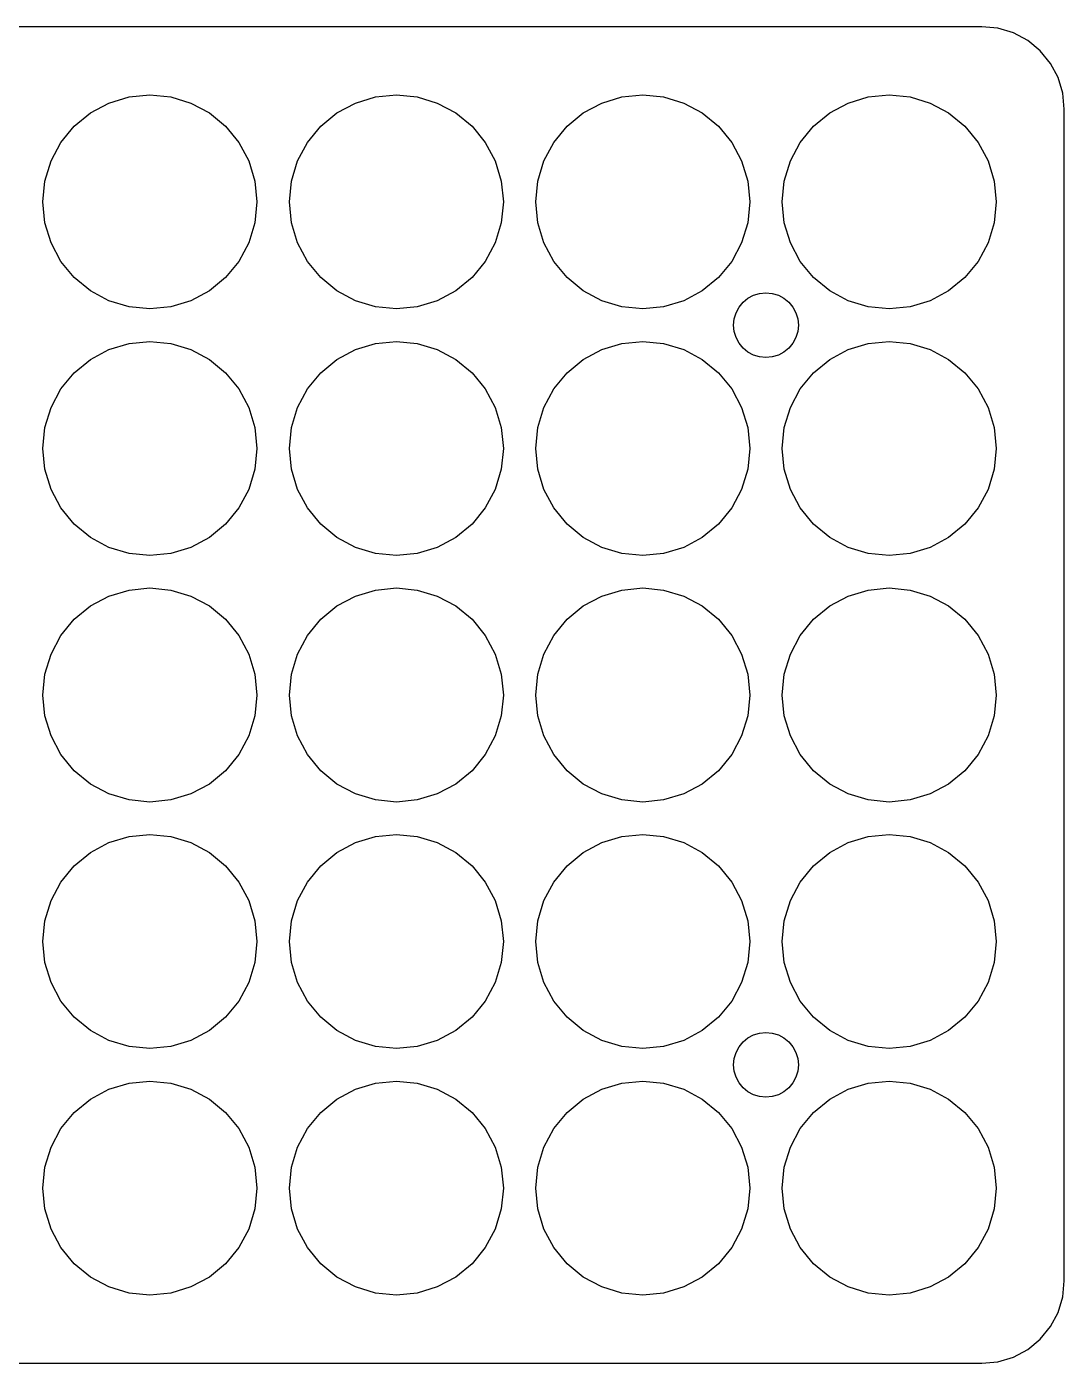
# Model space of a CAD drawing. Header units: metres. Extents: x 0 to 160, y 0 to 324.
# Drawn here: x 80 to 160, y 110.5 to 213.5 of the extents above; entities that cross this region are included whole.
import ezdxf

# ---------------------------------------------------------------- set-up
doc = ezdxf.new("R2010")
doc.units = ezdxf.units.M

msp = doc.modelspace()

# ---------------------------------------------------------------- linework, layer by layer
for p, q in [((153.65, 213.5), (6.35, 213.5)), ((154.889, 213.378), (153.65, 213.5)), ((156.08, 213.017), (154.889, 213.378)), ((157.178, 212.43), (156.08, 213.017)), ((158.14, 211.64), (157.178, 212.43)), ((158.93, 210.678), (158.14, 211.64)), ((159.517, 209.58), (158.93, 210.678)), ((159.878, 208.389), (159.517, 209.58)), ((86.3429, 207.622), (87.8905, 208.091)), ((87.8905, 208.091), (89.5, 208.25)), ((89.5, 208.25), (91.1095, 208.091)), ((91.1095, 208.091), (92.6571, 207.622)), ((105.343, 207.622), (106.891, 208.091)), ((106.891, 208.091), (108.5, 208.25)), ((108.5, 208.25), (110.109, 208.091)), ((110.109, 208.091), (111.657, 207.622)), ((124.343, 207.622), (125.891, 208.091)), ((125.891, 208.091), (127.5, 208.25)), ((127.5, 208.25), (129.109, 208.091)), ((129.109, 208.091), (130.657, 207.622)), ((143.343, 207.622), (144.891, 208.091)), ((144.891, 208.091), (146.5, 208.25)), ((146.5, 208.25), (148.109, 208.091)), ((148.109, 208.091), (149.657, 207.622)), ((160, 207.15), (159.878, 208.389)), ((84.9165, 206.86), (86.3429, 207.622)), ((92.6571, 207.622), (94.0835, 206.86)), ((103.917, 206.86), (105.343, 207.622)), ((111.657, 207.622), (113.083, 206.86)), ((122.917, 206.86), (124.343, 207.622)), ((130.657, 207.622), (132.083, 206.86)), ((141.917, 206.86), (143.343, 207.622)), ((149.657, 207.622), (151.083, 206.86)), ((160, 116.85), (160, 207.15)), ((83.6664, 205.834), (84.9165, 206.86)), ((94.0835, 206.86), (95.3336, 205.834)), ((102.666, 205.834), (103.917, 206.86)), ((113.083, 206.86), (114.334, 205.834)), ((121.666, 205.834), (122.917, 206.86)), ((132.083, 206.86), (133.334, 205.834)), ((140.666, 205.834), (141.917, 206.86)), ((151.083, 206.86), (152.334, 205.834)), ((82.6404, 204.583), (83.6664, 205.834)), ((95.3336, 205.834), (96.3596, 204.583)), ((101.64, 204.583), (102.666, 205.834)), ((114.334, 205.834), (115.36, 204.583)), ((120.64, 204.583), (121.666, 205.834)), ((133.334, 205.834), (134.36, 204.583)), ((139.64, 204.583), (140.666, 205.834)), ((152.334, 205.834), (153.36, 204.583)), ((81.878, 203.157), (82.6404, 204.583)), ((96.3596, 204.583), (97.122, 203.157)), ((100.878, 203.157), (101.64, 204.583)), ((115.36, 204.583), (116.122, 203.157)), ((119.878, 203.157), (120.64, 204.583)), ((134.36, 204.583), (135.122, 203.157)), ((138.878, 203.157), (139.64, 204.583)), ((153.36, 204.583), (154.122, 203.157)), ((81.4085, 201.609), (81.878, 203.157)), ((97.122, 203.157), (97.5915, 201.609)), ((100.409, 201.609), (100.878, 203.157)), ((116.122, 203.157), (116.591, 201.609)), ((119.409, 201.609), (119.878, 203.157)), ((135.122, 203.157), (135.591, 201.609)), ((138.409, 201.609), (138.878, 203.157)), ((154.122, 203.157), (154.591, 201.609)), ((81.25, 200), (81.4085, 201.609)), ((97.5915, 201.609), (97.75, 200)), ((100.25, 200), (100.409, 201.609)), ((116.591, 201.609), (116.75, 200)), ((119.25, 200), (119.409, 201.609)), ((135.591, 201.609), (135.75, 200)), ((138.25, 200), (138.409, 201.609)), ((154.591, 201.609), (154.75, 200)), ((81.4085, 198.391), (81.25, 200)), ((97.75, 200), (97.5915, 198.391)), ((100.409, 198.391), (100.25, 200)), ((116.75, 200), (116.591, 198.391)), ((119.409, 198.391), (119.25, 200)), ((135.75, 200), (135.591, 198.391)), ((138.409, 198.391), (138.25, 200)), ((154.75, 200), (154.591, 198.391)), ((81.878, 196.843), (81.4085, 198.391)), ((97.5915, 198.391), (97.122, 196.843)), ((100.878, 196.843), (100.409, 198.391)), ((116.591, 198.391), (116.122, 196.843)), ((119.878, 196.843), (119.409, 198.391)), ((135.591, 198.391), (135.122, 196.843)), ((138.878, 196.843), (138.409, 198.391)), ((154.591, 198.391), (154.122, 196.843)), ((82.6404, 195.417), (81.878, 196.843)), ((97.122, 196.843), (96.3596, 195.417)), ((101.64, 195.417), (100.878, 196.843)), ((116.122, 196.843), (115.36, 195.417)), ((120.64, 195.417), (119.878, 196.843)), ((135.122, 196.843), (134.36, 195.417)), ((139.64, 195.417), (138.878, 196.843)), ((154.122, 196.843), (153.36, 195.417)), ((83.6664, 194.166), (82.6404, 195.417)), ((96.3596, 195.417), (95.3336, 194.166)), ((102.666, 194.166), (101.64, 195.417)), ((115.36, 195.417), (114.334, 194.166)), ((121.666, 194.166), (120.64, 195.417)), ((134.36, 195.417), (133.334, 194.166)), ((140.666, 194.166), (139.64, 195.417)), ((153.36, 195.417), (152.334, 194.166)), ((84.9165, 193.14), (83.6664, 194.166)), ((95.3336, 194.166), (94.0835, 193.14)), ((103.917, 193.14), (102.666, 194.166)), ((114.334, 194.166), (113.083, 193.14)), ((122.917, 193.14), (121.666, 194.166)), ((133.334, 194.166), (132.083, 193.14)), ((141.917, 193.14), (140.666, 194.166)), ((152.334, 194.166), (151.083, 193.14)), ((86.3429, 192.378), (84.9165, 193.14)), ((94.0835, 193.14), (92.6571, 192.378)), ((105.343, 192.378), (103.917, 193.14)), ((113.083, 193.14), (111.657, 192.378)), ((124.343, 192.378), (122.917, 193.14)), ((132.083, 193.14), (130.657, 192.378)), ((135.611, 192.579), (136.043, 192.81)), ((136.043, 192.81), (136.512, 192.952)), ((136.512, 192.952), (137, 193)), ((137, 193), (137.488, 192.952)), ((137.488, 192.952), (137.957, 192.81)), ((137.957, 192.81), (138.389, 192.579)), ((143.343, 192.378), (141.917, 193.14)), ((151.083, 193.14), (149.657, 192.378)), ((87.8905, 191.909), (86.3429, 192.378)), ((89.5, 191.75), (87.8905, 191.909)), ((91.1095, 191.909), (89.5, 191.75)), ((92.6571, 192.378), (91.1095, 191.909)), ((106.891, 191.909), (105.343, 192.378)), ((108.5, 191.75), (106.891, 191.909)), ((110.109, 191.909), (108.5, 191.75)), ((111.657, 192.378), (110.109, 191.909)), ((125.891, 191.909), (124.343, 192.378)), ((127.5, 191.75), (125.891, 191.909)), ((129.109, 191.909), (127.5, 191.75)), ((130.657, 192.378), (129.109, 191.909)), ((134.69, 191.457), (134.921, 191.889)), ((134.921, 191.889), (135.232, 192.268)), ((135.232, 192.268), (135.611, 192.579)), ((138.389, 192.579), (138.768, 192.268)), ((138.768, 192.268), (139.079, 191.889)), ((139.079, 191.889), (139.31, 191.457)), ((144.891, 191.909), (143.343, 192.378)), ((146.5, 191.75), (144.891, 191.909)), ((148.109, 191.909), (146.5, 191.75)), ((149.657, 192.378), (148.109, 191.909)), ((134.5, 190.5), (134.548, 190.988)), ((134.548, 190.988), (134.69, 191.457)), ((139.31, 191.457), (139.452, 190.988)), ((139.452, 190.988), (139.5, 190.5)), ((134.548, 190.012), (134.5, 190.5)), ((134.69, 189.543), (134.548, 190.012)), ((134.921, 189.111), (134.69, 189.543)), ((139.31, 189.543), (139.079, 189.111)), ((139.452, 190.012), (139.31, 189.543)), ((139.5, 190.5), (139.452, 190.012)), ((84.9165, 187.86), (86.3429, 188.622)), ((86.3429, 188.622), (87.8905, 189.091)), ((87.8905, 189.091), (89.5, 189.25)), ((89.5, 189.25), (91.1095, 189.091)), ((91.1095, 189.091), (92.6571, 188.622)), ((92.6571, 188.622), (94.0835, 187.86)), ((103.917, 187.86), (105.343, 188.622)), ((105.343, 188.622), (106.891, 189.091)), ((106.891, 189.091), (108.5, 189.25)), ((108.5, 189.25), (110.109, 189.091)), ((110.109, 189.091), (111.657, 188.622)), ((111.657, 188.622), (113.083, 187.86)), ((122.917, 187.86), (124.343, 188.622)), ((124.343, 188.622), (125.891, 189.091)), ((125.891, 189.091), (127.5, 189.25)), ((127.5, 189.25), (129.109, 189.091)), ((129.109, 189.091), (130.657, 188.622)), ((130.657, 188.622), (132.083, 187.86)), ((135.232, 188.732), (134.921, 189.111)), ((135.611, 188.421), (135.232, 188.732)), ((138.768, 188.732), (138.389, 188.421)), ((139.079, 189.111), (138.768, 188.732)), ((141.917, 187.86), (143.343, 188.622)), ((143.343, 188.622), (144.891, 189.091)), ((144.891, 189.091), (146.5, 189.25)), ((146.5, 189.25), (148.109, 189.091)), ((148.109, 189.091), (149.657, 188.622)), ((149.657, 188.622), (151.083, 187.86)), ((83.6664, 186.834), (84.9165, 187.86)), ((94.0835, 187.86), (95.3336, 186.834)), ((102.666, 186.834), (103.917, 187.86)), ((113.083, 187.86), (114.334, 186.834)), ((121.666, 186.834), (122.917, 187.86)), ((132.083, 187.86), (133.334, 186.834)), ((136.043, 188.19), (135.611, 188.421)), ((136.512, 188.048), (136.043, 188.19)), ((137, 188), (136.512, 188.048)), ((137.488, 188.048), (137, 188)), ((137.957, 188.19), (137.488, 188.048)), ((138.389, 188.421), (137.957, 188.19)), ((140.666, 186.834), (141.917, 187.86)), ((151.083, 187.86), (152.334, 186.834)), ((82.6404, 185.583), (83.6664, 186.834)), ((95.3336, 186.834), (96.3596, 185.583)), ((101.64, 185.583), (102.666, 186.834)), ((114.334, 186.834), (115.36, 185.583)), ((120.64, 185.583), (121.666, 186.834)), ((133.334, 186.834), (134.36, 185.583)), ((139.64, 185.583), (140.666, 186.834)), ((152.334, 186.834), (153.36, 185.583)), ((81.878, 184.157), (82.6404, 185.583)), ((96.3596, 185.583), (97.122, 184.157)), ((100.878, 184.157), (101.64, 185.583)), ((115.36, 185.583), (116.122, 184.157)), ((119.878, 184.157), (120.64, 185.583)), ((134.36, 185.583), (135.122, 184.157)), ((138.878, 184.157), (139.64, 185.583)), ((153.36, 185.583), (154.122, 184.157)), ((81.4085, 182.609), (81.878, 184.157)), ((97.122, 184.157), (97.5915, 182.609)), ((100.409, 182.609), (100.878, 184.157)), ((116.122, 184.157), (116.591, 182.609)), ((119.409, 182.609), (119.878, 184.157)), ((135.122, 184.157), (135.591, 182.609)), ((138.409, 182.609), (138.878, 184.157)), ((154.122, 184.157), (154.591, 182.609)), ((81.25, 181), (81.4085, 182.609)), ((97.5915, 182.609), (97.75, 181)), ((100.25, 181), (100.409, 182.609)), ((116.591, 182.609), (116.75, 181)), ((119.25, 181), (119.409, 182.609)), ((135.591, 182.609), (135.75, 181)), ((138.25, 181), (138.409, 182.609)), ((154.591, 182.609), (154.75, 181)), ((81.4085, 179.391), (81.25, 181)), ((97.75, 181), (97.5915, 179.391)), ((100.409, 179.391), (100.25, 181)), ((116.75, 181), (116.591, 179.391)), ((119.409, 179.391), (119.25, 181)), ((135.75, 181), (135.591, 179.391)), ((138.409, 179.391), (138.25, 181)), ((154.75, 181), (154.591, 179.391)), ((81.878, 177.843), (81.4085, 179.391)), ((97.5915, 179.391), (97.122, 177.843)), ((100.878, 177.843), (100.409, 179.391)), ((116.591, 179.391), (116.122, 177.843)), ((119.878, 177.843), (119.409, 179.391)), ((135.591, 179.391), (135.122, 177.843)), ((138.878, 177.843), (138.409, 179.391)), ((154.591, 179.391), (154.122, 177.843)), ((82.6404, 176.417), (81.878, 177.843)), ((97.122, 177.843), (96.3596, 176.417)), ((101.64, 176.417), (100.878, 177.843)), ((116.122, 177.843), (115.36, 176.417)), ((120.64, 176.417), (119.878, 177.843)), ((135.122, 177.843), (134.36, 176.417)), ((139.64, 176.417), (138.878, 177.843)), ((154.122, 177.843), (153.36, 176.417)), ((83.6664, 175.166), (82.6404, 176.417)), ((96.3596, 176.417), (95.3336, 175.166)), ((102.666, 175.166), (101.64, 176.417)), ((115.36, 176.417), (114.334, 175.166)), ((121.666, 175.166), (120.64, 176.417)), ((134.36, 176.417), (133.334, 175.166)), ((140.666, 175.166), (139.64, 176.417)), ((153.36, 176.417), (152.334, 175.166)), ((84.9165, 174.14), (83.6664, 175.166)), ((95.3336, 175.166), (94.0835, 174.14)), ((103.917, 174.14), (102.666, 175.166)), ((114.334, 175.166), (113.083, 174.14)), ((122.917, 174.14), (121.666, 175.166)), ((133.334, 175.166), (132.083, 174.14)), ((141.917, 174.14), (140.666, 175.166)), ((152.334, 175.166), (151.083, 174.14)), ((86.3429, 173.378), (84.9165, 174.14)), ((94.0835, 174.14), (92.6571, 173.378)), ((105.343, 173.378), (103.917, 174.14)), ((113.083, 174.14), (111.657, 173.378)), ((124.343, 173.378), (122.917, 174.14)), ((132.083, 174.14), (130.657, 173.378)), ((143.343, 173.378), (141.917, 174.14)), ((151.083, 174.14), (149.657, 173.378)), ((87.8905, 172.909), (86.3429, 173.378)), ((92.6571, 173.378), (91.1095, 172.909)), ((106.891, 172.909), (105.343, 173.378)), ((111.657, 173.378), (110.109, 172.909)), ((125.891, 172.909), (124.343, 173.378)), ((130.657, 173.378), (129.109, 172.909)), ((144.891, 172.909), (143.343, 173.378)), ((149.657, 173.378), (148.109, 172.909)), ((89.5, 172.75), (87.8905, 172.909)), ((91.1095, 172.909), (89.5, 172.75)), ((108.5, 172.75), (106.891, 172.909)), ((110.109, 172.909), (108.5, 172.75)), ((127.5, 172.75), (125.891, 172.909)), ((129.109, 172.909), (127.5, 172.75)), ((146.5, 172.75), (144.891, 172.909)), ((148.109, 172.909), (146.5, 172.75)), ((86.3429, 169.622), (87.8905, 170.091)), ((87.8905, 170.091), (89.5, 170.25)), ((89.5, 170.25), (91.1095, 170.091)), ((91.1095, 170.091), (92.6571, 169.622)), ((105.343, 169.622), (106.891, 170.091)), ((106.891, 170.091), (108.5, 170.25)), ((108.5, 170.25), (110.109, 170.091)), ((110.109, 170.091), (111.657, 169.622)), ((124.343, 169.622), (125.891, 170.091)), ((125.891, 170.091), (127.5, 170.25)), ((127.5, 170.25), (129.109, 170.091)), ((129.109, 170.091), (130.657, 169.622)), ((143.343, 169.622), (144.891, 170.091)), ((144.891, 170.091), (146.5, 170.25)), ((146.5, 170.25), (148.109, 170.091)), ((148.109, 170.091), (149.657, 169.622)), ((84.9165, 168.86), (86.3429, 169.622)), ((92.6571, 169.622), (94.0835, 168.86)), ((103.917, 168.86), (105.343, 169.622)), ((111.657, 169.622), (113.083, 168.86)), ((122.917, 168.86), (124.343, 169.622)), ((130.657, 169.622), (132.083, 168.86)), ((141.917, 168.86), (143.343, 169.622)), ((149.657, 169.622), (151.083, 168.86)), ((83.6664, 167.834), (84.9165, 168.86)), ((94.0835, 168.86), (95.3336, 167.834)), ((102.666, 167.834), (103.917, 168.86)), ((113.083, 168.86), (114.334, 167.834)), ((121.666, 167.834), (122.917, 168.86)), ((132.083, 168.86), (133.334, 167.834)), ((140.666, 167.834), (141.917, 168.86)), ((151.083, 168.86), (152.334, 167.834)), ((82.6404, 166.583), (83.6664, 167.834)), ((95.3336, 167.834), (96.3596, 166.583)), ((101.64, 166.583), (102.666, 167.834)), ((114.334, 167.834), (115.36, 166.583)), ((120.64, 166.583), (121.666, 167.834)), ((133.334, 167.834), (134.36, 166.583)), ((139.64, 166.583), (140.666, 167.834)), ((152.334, 167.834), (153.36, 166.583)), ((81.878, 165.157), (82.6404, 166.583)), ((96.3596, 166.583), (97.122, 165.157)), ((100.878, 165.157), (101.64, 166.583)), ((115.36, 166.583), (116.122, 165.157)), ((119.878, 165.157), (120.64, 166.583)), ((134.36, 166.583), (135.122, 165.157)), ((138.878, 165.157), (139.64, 166.583)), ((153.36, 166.583), (154.122, 165.157)), ((81.4085, 163.609), (81.878, 165.157)), ((97.122, 165.157), (97.5915, 163.609)), ((100.409, 163.609), (100.878, 165.157)), ((116.122, 165.157), (116.591, 163.609)), ((119.409, 163.609), (119.878, 165.157)), ((135.122, 165.157), (135.591, 163.609)), ((138.409, 163.609), (138.878, 165.157)), ((154.122, 165.157), (154.591, 163.609)), ((81.25, 162), (81.4085, 163.609)), ((97.5915, 163.609), (97.75, 162)), ((100.25, 162), (100.409, 163.609)), ((116.591, 163.609), (116.75, 162)), ((119.25, 162), (119.409, 163.609)), ((135.591, 163.609), (135.75, 162)), ((138.25, 162), (138.409, 163.609)), ((154.591, 163.609), (154.75, 162)), ((81.4085, 160.391), (81.25, 162)), ((97.75, 162), (97.5915, 160.391)), ((100.409, 160.391), (100.25, 162)), ((116.75, 162), (116.591, 160.391)), ((119.409, 160.391), (119.25, 162)), ((135.75, 162), (135.591, 160.391)), ((138.409, 160.391), (138.25, 162)), ((154.75, 162), (154.591, 160.391)), ((81.878, 158.843), (81.4085, 160.391)), ((97.5915, 160.391), (97.122, 158.843)), ((100.878, 158.843), (100.409, 160.391)), ((116.591, 160.391), (116.122, 158.843)), ((119.878, 158.843), (119.409, 160.391)), ((135.591, 160.391), (135.122, 158.843)), ((138.878, 158.843), (138.409, 160.391)), ((154.591, 160.391), (154.122, 158.843)), ((82.6404, 157.417), (81.878, 158.843)), ((97.122, 158.843), (96.3596, 157.417)), ((101.64, 157.417), (100.878, 158.843)), ((116.122, 158.843), (115.36, 157.417)), ((120.64, 157.417), (119.878, 158.843)), ((135.122, 158.843), (134.36, 157.417)), ((139.64, 157.417), (138.878, 158.843)), ((154.122, 158.843), (153.36, 157.417)), ((83.6664, 156.166), (82.6404, 157.417)), ((96.3596, 157.417), (95.3336, 156.166)), ((102.666, 156.166), (101.64, 157.417)), ((115.36, 157.417), (114.334, 156.166)), ((121.666, 156.166), (120.64, 157.417)), ((134.36, 157.417), (133.334, 156.166)), ((140.666, 156.166), (139.64, 157.417)), ((153.36, 157.417), (152.334, 156.166)), ((84.9165, 155.14), (83.6664, 156.166)), ((95.3336, 156.166), (94.0835, 155.14)), ((103.917, 155.14), (102.666, 156.166)), ((114.334, 156.166), (113.083, 155.14)), ((122.917, 155.14), (121.666, 156.166)), ((133.334, 156.166), (132.083, 155.14)), ((141.917, 155.14), (140.666, 156.166)), ((152.334, 156.166), (151.083, 155.14)), ((86.3429, 154.378), (84.9165, 155.14)), ((94.0835, 155.14), (92.6571, 154.378)), ((105.343, 154.378), (103.917, 155.14)), ((113.083, 155.14), (111.657, 154.378)), ((124.343, 154.378), (122.917, 155.14)), ((132.083, 155.14), (130.657, 154.378)), ((143.343, 154.378), (141.917, 155.14)), ((151.083, 155.14), (149.657, 154.378)), ((87.8905, 153.909), (86.3429, 154.378)), ((89.5, 153.75), (87.8905, 153.909)), ((91.1095, 153.909), (89.5, 153.75)), ((92.6571, 154.378), (91.1095, 153.909)), ((106.891, 153.909), (105.343, 154.378)), ((108.5, 153.75), (106.891, 153.909)), ((110.109, 153.909), (108.5, 153.75)), ((111.657, 154.378), (110.109, 153.909)), ((125.891, 153.909), (124.343, 154.378)), ((127.5, 153.75), (125.891, 153.909)), ((129.109, 153.909), (127.5, 153.75)), ((130.657, 154.378), (129.109, 153.909)), ((144.891, 153.909), (143.343, 154.378)), ((146.5, 153.75), (144.891, 153.909)), ((148.109, 153.909), (146.5, 153.75)), ((149.657, 154.378), (148.109, 153.909)), ((84.9165, 149.86), (86.3429, 150.622)), ((86.3429, 150.622), (87.8905, 151.091)), ((87.8905, 151.091), (89.5, 151.25)), ((89.5, 151.25), (91.1095, 151.091)), ((91.1095, 151.091), (92.6571, 150.622)), ((92.6571, 150.622), (94.0835, 149.86)), ((103.917, 149.86), (105.343, 150.622)), ((105.343, 150.622), (106.891, 151.091)), ((106.891, 151.091), (108.5, 151.25)), ((108.5, 151.25), (110.109, 151.091)), ((110.109, 151.091), (111.657, 150.622)), ((111.657, 150.622), (113.083, 149.86)), ((122.917, 149.86), (124.343, 150.622)), ((124.343, 150.622), (125.891, 151.091)), ((125.891, 151.091), (127.5, 151.25)), ((127.5, 151.25), (129.109, 151.091)), ((129.109, 151.091), (130.657, 150.622)), ((130.657, 150.622), (132.083, 149.86)), ((141.917, 149.86), (143.343, 150.622)), ((143.343, 150.622), (144.891, 151.091)), ((144.891, 151.091), (146.5, 151.25)), ((146.5, 151.25), (148.109, 151.091)), ((148.109, 151.091), (149.657, 150.622)), ((149.657, 150.622), (151.083, 149.86)), ((83.6664, 148.834), (84.9165, 149.86)), ((94.0835, 149.86), (95.3336, 148.834)), ((102.666, 148.834), (103.917, 149.86)), ((113.083, 149.86), (114.334, 148.834)), ((121.666, 148.834), (122.917, 149.86)), ((132.083, 149.86), (133.334, 148.834)), ((140.666, 148.834), (141.917, 149.86)), ((151.083, 149.86), (152.334, 148.834)), ((82.6404, 147.583), (83.6664, 148.834)), ((95.3336, 148.834), (96.3596, 147.583)), ((101.64, 147.583), (102.666, 148.834)), ((114.334, 148.834), (115.36, 147.583)), ((120.64, 147.583), (121.666, 148.834)), ((133.334, 148.834), (134.36, 147.583)), ((139.64, 147.583), (140.666, 148.834)), ((152.334, 148.834), (153.36, 147.583)), ((81.878, 146.157), (82.6404, 147.583)), ((96.3596, 147.583), (97.122, 146.157)), ((100.878, 146.157), (101.64, 147.583)), ((115.36, 147.583), (116.122, 146.157)), ((119.878, 146.157), (120.64, 147.583)), ((134.36, 147.583), (135.122, 146.157)), ((138.878, 146.157), (139.64, 147.583)), ((153.36, 147.583), (154.122, 146.157)), ((81.4085, 144.609), (81.878, 146.157)), ((97.122, 146.157), (97.5915, 144.609)), ((100.409, 144.609), (100.878, 146.157)), ((116.122, 146.157), (116.591, 144.609)), ((119.409, 144.609), (119.878, 146.157)), ((135.122, 146.157), (135.591, 144.609)), ((138.409, 144.609), (138.878, 146.157)), ((154.122, 146.157), (154.591, 144.609)), ((81.25, 143), (81.4085, 144.609)), ((97.5915, 144.609), (97.75, 143)), ((100.25, 143), (100.409, 144.609)), ((116.591, 144.609), (116.75, 143)), ((119.25, 143), (119.409, 144.609)), ((135.591, 144.609), (135.75, 143)), ((138.25, 143), (138.409, 144.609)), ((154.591, 144.609), (154.75, 143)), ((81.4085, 141.391), (81.25, 143)), ((97.75, 143), (97.5915, 141.391)), ((100.409, 141.391), (100.25, 143)), ((116.75, 143), (116.591, 141.391)), ((119.409, 141.391), (119.25, 143)), ((135.75, 143), (135.591, 141.391)), ((138.409, 141.391), (138.25, 143)), ((154.75, 143), (154.591, 141.391)), ((81.878, 139.843), (81.4085, 141.391)), ((97.5915, 141.391), (97.122, 139.843)), ((100.878, 139.843), (100.409, 141.391)), ((116.591, 141.391), (116.122, 139.843)), ((119.878, 139.843), (119.409, 141.391)), ((135.591, 141.391), (135.122, 139.843)), ((138.878, 139.843), (138.409, 141.391)), ((154.591, 141.391), (154.122, 139.843)), ((82.6404, 138.417), (81.878, 139.843)), ((97.122, 139.843), (96.3596, 138.417)), ((101.64, 138.417), (100.878, 139.843)), ((116.122, 139.843), (115.36, 138.417)), ((120.64, 138.417), (119.878, 139.843)), ((135.122, 139.843), (134.36, 138.417)), ((139.64, 138.417), (138.878, 139.843)), ((154.122, 139.843), (153.36, 138.417)), ((83.6664, 137.166), (82.6404, 138.417)), ((96.3596, 138.417), (95.3336, 137.166)), ((102.666, 137.166), (101.64, 138.417)), ((115.36, 138.417), (114.334, 137.166)), ((121.666, 137.166), (120.64, 138.417)), ((134.36, 138.417), (133.334, 137.166)), ((140.666, 137.166), (139.64, 138.417)), ((153.36, 138.417), (152.334, 137.166)), ((84.9165, 136.14), (83.6664, 137.166)), ((95.3336, 137.166), (94.0835, 136.14)), ((103.917, 136.14), (102.666, 137.166)), ((114.334, 137.166), (113.083, 136.14)), ((122.917, 136.14), (121.666, 137.166)), ((133.334, 137.166), (132.083, 136.14)), ((141.917, 136.14), (140.666, 137.166)), ((152.334, 137.166), (151.083, 136.14)), ((86.3429, 135.378), (84.9165, 136.14)), ((94.0835, 136.14), (92.6571, 135.378)), ((105.343, 135.378), (103.917, 136.14)), ((113.083, 136.14), (111.657, 135.378)), ((124.343, 135.378), (122.917, 136.14)), ((132.083, 136.14), (130.657, 135.378)), ((136.512, 135.952), (137, 136)), ((137, 136), (137.488, 135.952)), ((143.343, 135.378), (141.917, 136.14)), ((151.083, 136.14), (149.657, 135.378)), ((87.8905, 134.909), (86.3429, 135.378)), ((92.6571, 135.378), (91.1095, 134.909)), ((106.891, 134.909), (105.343, 135.378)), ((111.657, 135.378), (110.109, 134.909)), ((125.891, 134.909), (124.343, 135.378)), ((130.657, 135.378), (129.109, 134.909)), ((134.921, 134.889), (135.232, 135.268)), ((135.232, 135.268), (135.611, 135.579)), ((135.611, 135.579), (136.043, 135.81)), ((136.043, 135.81), (136.512, 135.952)), ((137.488, 135.952), (137.957, 135.81)), ((137.957, 135.81), (138.389, 135.579)), ((138.389, 135.579), (138.768, 135.268)), ((138.768, 135.268), (139.079, 134.889)), ((144.891, 134.909), (143.343, 135.378)), ((149.657, 135.378), (148.109, 134.909)), ((89.5, 134.75), (87.8905, 134.909)), ((91.1095, 134.909), (89.5, 134.75)), ((108.5, 134.75), (106.891, 134.909)), ((110.109, 134.909), (108.5, 134.75)), ((127.5, 134.75), (125.891, 134.909)), ((129.109, 134.909), (127.5, 134.75)), ((134.5, 133.5), (134.548, 133.988)), ((134.548, 133.988), (134.69, 134.457)), ((134.69, 134.457), (134.921, 134.889)), ((139.079, 134.889), (139.31, 134.457)), ((139.31, 134.457), (139.452, 133.988)), ((139.452, 133.988), (139.5, 133.5)), ((146.5, 134.75), (144.891, 134.909)), ((148.109, 134.909), (146.5, 134.75)), ((134.548, 133.012), (134.5, 133.5)), ((134.69, 132.543), (134.548, 133.012)), ((139.452, 133.012), (139.31, 132.543)), ((139.5, 133.5), (139.452, 133.012)), ((86.3429, 131.622), (87.8905, 132.091)), ((87.8905, 132.091), (89.5, 132.25)), ((89.5, 132.25), (91.1095, 132.091)), ((91.1095, 132.091), (92.6571, 131.622)), ((105.343, 131.622), (106.891, 132.091)), ((106.891, 132.091), (108.5, 132.25)), ((108.5, 132.25), (110.109, 132.091)), ((110.109, 132.091), (111.657, 131.622)), ((124.343, 131.622), (125.891, 132.091)), ((125.891, 132.091), (127.5, 132.25)), ((127.5, 132.25), (129.109, 132.091)), ((129.109, 132.091), (130.657, 131.622)), ((134.921, 132.111), (134.69, 132.543)), ((135.232, 131.732), (134.921, 132.111)), ((139.079, 132.111), (138.768, 131.732)), ((139.31, 132.543), (139.079, 132.111)), ((143.343, 131.622), (144.891, 132.091)), ((144.891, 132.091), (146.5, 132.25)), ((146.5, 132.25), (148.109, 132.091)), ((148.109, 132.091), (149.657, 131.622)), ((83.6664, 129.834), (84.9165, 130.86)), ((84.9165, 130.86), (86.3429, 131.622)), ((92.6571, 131.622), (94.0835, 130.86)), ((94.0835, 130.86), (95.3336, 129.834)), ((102.666, 129.834), (103.917, 130.86)), ((103.917, 130.86), (105.343, 131.622)), ((111.657, 131.622), (113.083, 130.86)), ((113.083, 130.86), (114.334, 129.834)), ((121.666, 129.834), (122.917, 130.86)), ((122.917, 130.86), (124.343, 131.622)), ((130.657, 131.622), (132.083, 130.86)), ((132.083, 130.86), (133.334, 129.834)), ((135.611, 131.421), (135.232, 131.732)), ((136.043, 131.19), (135.611, 131.421)), ((136.512, 131.048), (136.043, 131.19)), ((137, 131), (136.512, 131.048)), ((137.488, 131.048), (137, 131)), ((137.957, 131.19), (137.488, 131.048)), ((138.389, 131.421), (137.957, 131.19)), ((138.768, 131.732), (138.389, 131.421)), ((140.666, 129.834), (141.917, 130.86)), ((141.917, 130.86), (143.343, 131.622)), ((149.657, 131.622), (151.083, 130.86)), ((151.083, 130.86), (152.334, 129.834)), ((82.6404, 128.583), (83.6664, 129.834)), ((95.3336, 129.834), (96.3596, 128.583)), ((101.64, 128.583), (102.666, 129.834)), ((114.334, 129.834), (115.36, 128.583)), ((120.64, 128.583), (121.666, 129.834)), ((133.334, 129.834), (134.36, 128.583)), ((139.64, 128.583), (140.666, 129.834)), ((152.334, 129.834), (153.36, 128.583)), ((81.878, 127.157), (82.6404, 128.583)), ((96.3596, 128.583), (97.122, 127.157)), ((100.878, 127.157), (101.64, 128.583)), ((115.36, 128.583), (116.122, 127.157)), ((119.878, 127.157), (120.64, 128.583)), ((134.36, 128.583), (135.122, 127.157)), ((138.878, 127.157), (139.64, 128.583)), ((153.36, 128.583), (154.122, 127.157)), ((81.4085, 125.609), (81.878, 127.157)), ((97.122, 127.157), (97.5915, 125.609)), ((100.409, 125.609), (100.878, 127.157)), ((116.122, 127.157), (116.591, 125.609)), ((119.409, 125.609), (119.878, 127.157)), ((135.122, 127.157), (135.591, 125.609)), ((138.409, 125.609), (138.878, 127.157)), ((154.122, 127.157), (154.591, 125.609)), ((81.25, 124), (81.4085, 125.609)), ((97.5915, 125.609), (97.75, 124)), ((100.25, 124), (100.409, 125.609)), ((116.591, 125.609), (116.75, 124)), ((119.25, 124), (119.409, 125.609)), ((135.591, 125.609), (135.75, 124)), ((138.25, 124), (138.409, 125.609)), ((154.591, 125.609), (154.75, 124)), ((81.4085, 122.391), (81.25, 124)), ((97.75, 124), (97.5915, 122.391)), ((100.409, 122.391), (100.25, 124)), ((116.75, 124), (116.591, 122.391)), ((119.409, 122.391), (119.25, 124)), ((135.75, 124), (135.591, 122.391)), ((138.409, 122.391), (138.25, 124)), ((154.75, 124), (154.591, 122.391)), ((81.878, 120.843), (81.4085, 122.391)), ((97.5915, 122.391), (97.122, 120.843)), ((100.878, 120.843), (100.409, 122.391)), ((116.591, 122.391), (116.122, 120.843)), ((119.878, 120.843), (119.409, 122.391)), ((135.591, 122.391), (135.122, 120.843)), ((138.878, 120.843), (138.409, 122.391)), ((154.591, 122.391), (154.122, 120.843)), ((82.6404, 119.417), (81.878, 120.843)), ((97.122, 120.843), (96.3596, 119.417)), ((101.64, 119.417), (100.878, 120.843)), ((116.122, 120.843), (115.36, 119.417)), ((120.64, 119.417), (119.878, 120.843)), ((135.122, 120.843), (134.36, 119.417)), ((139.64, 119.417), (138.878, 120.843)), ((154.122, 120.843), (153.36, 119.417)), ((83.6664, 118.166), (82.6404, 119.417)), ((96.3596, 119.417), (95.3336, 118.166)), ((102.666, 118.166), (101.64, 119.417)), ((115.36, 119.417), (114.334, 118.166)), ((121.666, 118.166), (120.64, 119.417)), ((134.36, 119.417), (133.334, 118.166)), ((140.666, 118.166), (139.64, 119.417)), ((153.36, 119.417), (152.334, 118.166)), ((84.9165, 117.14), (83.6664, 118.166)), ((95.3336, 118.166), (94.0835, 117.14)), ((103.917, 117.14), (102.666, 118.166)), ((114.334, 118.166), (113.083, 117.14)), ((122.917, 117.14), (121.666, 118.166)), ((133.334, 118.166), (132.083, 117.14)), ((141.917, 117.14), (140.666, 118.166)), ((152.334, 118.166), (151.083, 117.14)), ((86.3429, 116.378), (84.9165, 117.14)), ((94.0835, 117.14), (92.6571, 116.378)), ((105.343, 116.378), (103.917, 117.14)), ((113.083, 117.14), (111.657, 116.378)), ((124.343, 116.378), (122.917, 117.14)), ((132.083, 117.14), (130.657, 116.378)), ((143.343, 116.378), (141.917, 117.14)), ((151.083, 117.14), (149.657, 116.378)), ((159.878, 115.611), (160, 116.85)), ((87.8905, 115.909), (86.3429, 116.378)), ((89.5, 115.75), (87.8905, 115.909)), ((91.1095, 115.909), (89.5, 115.75)), ((92.6571, 116.378), (91.1095, 115.909)), ((106.891, 115.909), (105.343, 116.378)), ((108.5, 115.75), (106.891, 115.909)), ((110.109, 115.909), (108.5, 115.75)), ((111.657, 116.378), (110.109, 115.909)), ((125.891, 115.909), (124.343, 116.378)), ((127.5, 115.75), (125.891, 115.909)), ((129.109, 115.909), (127.5, 115.75)), ((130.657, 116.378), (129.109, 115.909)), ((144.891, 115.909), (143.343, 116.378)), ((146.5, 115.75), (144.891, 115.909)), ((148.109, 115.909), (146.5, 115.75)), ((149.657, 116.378), (148.109, 115.909)), ((159.517, 114.42), (159.878, 115.611)), ((158.93, 113.322), (159.517, 114.42)), ((158.14, 112.36), (158.93, 113.322)), ((157.178, 111.57), (158.14, 112.36)), ((156.08, 110.983), (157.178, 111.57)), ((6.35, 110.5), (153.65, 110.5)), ((153.65, 110.5), (154.889, 110.622)), ((154.889, 110.622), (156.08, 110.983))]:
    msp.add_line(p, q)

doc.saveas('drawing.dxf')
